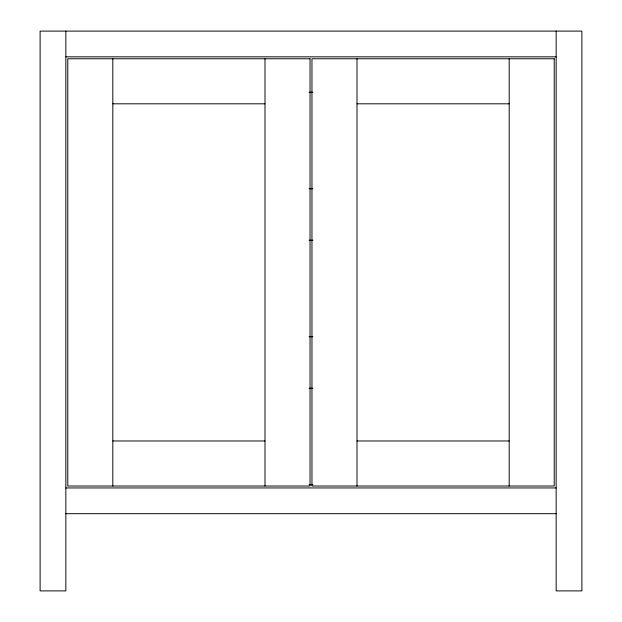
<?xml version="1.0" encoding="UTF-8"?>
<svg xmlns="http://www.w3.org/2000/svg" width="622" height="622" viewBox="0 0 622 622"><rect width="100%" height="100%" fill="white"/><g stroke="black" fill="none" stroke-linecap="round" stroke-linejoin="round"><path stroke-width="0.93" d="M65.846 56.835L556.154 56.835M309.056 92.227L312.944 92.227M112.815 103.812L264.995 103.812M357.005 103.812L509.185 103.812M309.056 188.746L312.944 188.746M309.056 240.224L312.944 240.224M309.056 336.735L312.944 336.735M309.056 388.214L312.944 388.214M112.815 440.975L264.995 440.975M357.005 440.975L509.185 440.975M309.056 484.732L312.944 484.732M65.846 487.951L556.154 487.951M65.846 513.686L556.154 513.686M556.154 31.1L556.154 590.9L581.889 590.9L581.889 31.1L40.111 31.1L40.111 590.9L65.846 590.9L65.846 31.1M509.185 58.771L509.185 486.015M357.005 58.771L357.005 486.015M264.995 58.771L264.995 486.015M112.815 58.771L112.815 486.015M310.036 58.771L67.775 58.771L67.775 486.015L310.036 486.015L310.036 58.771M554.225 58.771L311.964 58.771L311.964 486.015L554.225 486.015L554.225 58.771"/></g></svg>
